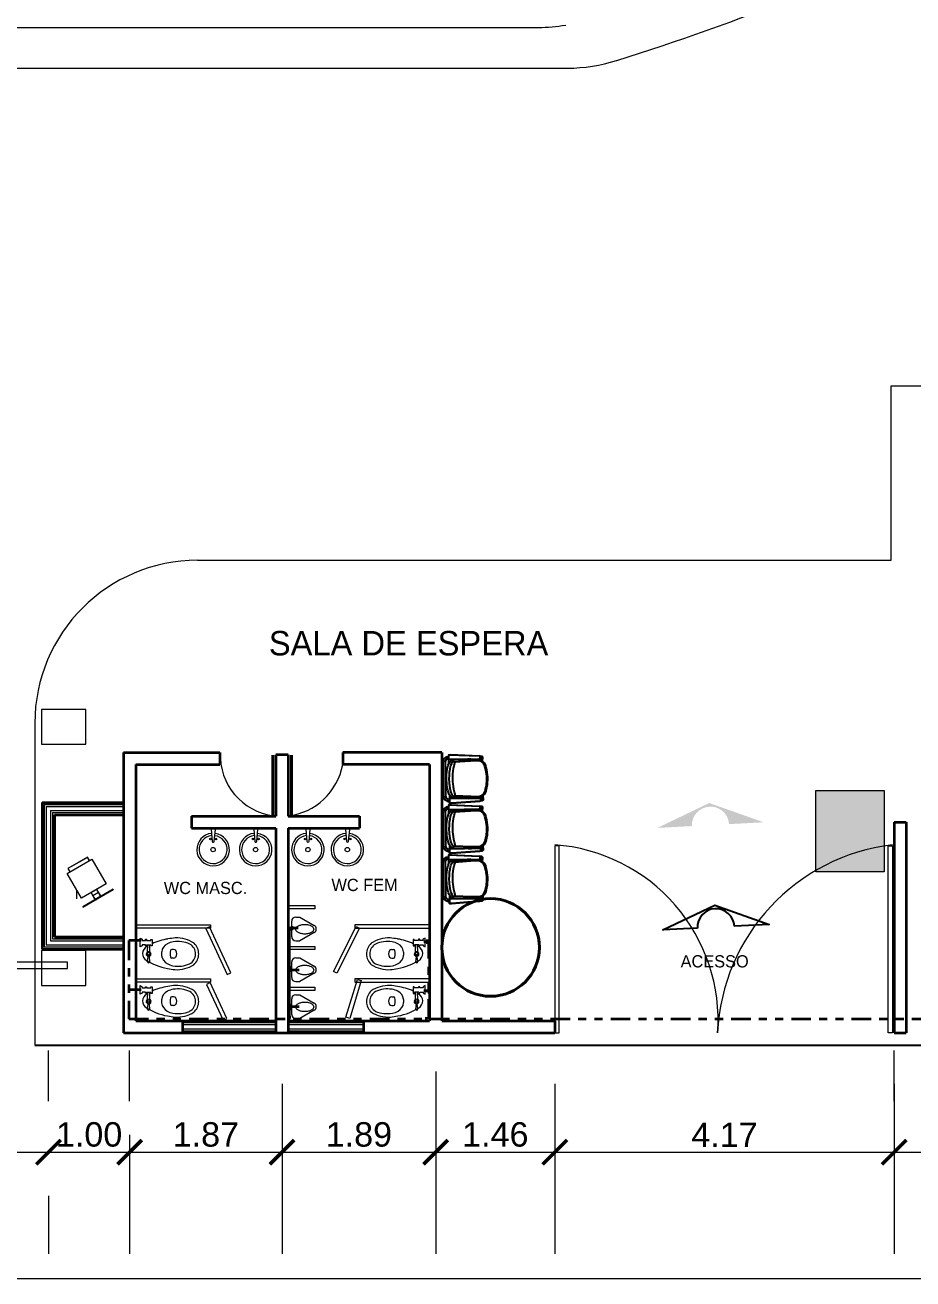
# Model space of a CAD drawing. Header units: inches. Extents: x 13 to 261, y -112 to -47.
# Drawn here: x 80.63 to 91.54, y -104.7 to -89.3 of the extents above; entities that cross this region are included whole.
import ezdxf

# ---------------------------------------------------------------- set-up
doc = ezdxf.new("R2010")
doc.units = ezdxf.units.IN
doc.header["$MEASUREMENT"] = 0
doc.linetypes.add('ACAD_ISO05W100', pattern=[33, 24, -3, 0, -3, 0, -3])
for name, color, linetype, lineweight in [('BANQUETA', 2, 'Continuous', 18), ('COLUMNAS', 20, 'Continuous', 40), ('COTAS', 192, 'Continuous', 13), ('ESCALERAS', 182, 'Continuous', 18), ('MOB-FIJO', 1, 'Continuous', 13), ('MUE', 41, 'Continuous', 13), ('MUEBLES', 44, 'Continuous', 20), ('MUROS', 5, 'Continuous', 35), ('puerta', 23, 'Continuous', 9), ('TERRENO', 8, 'Continuous', 25), ('TEXTOS', 124, 'Continuous', 30), ('TUBERIA', 174, 'ACAD_ISO05W100', 35), ('VENTANAS', 4, 'Continuous', 13)]:
    doc.layers.add(name, color=color, linetype=linetype, lineweight=lineweight)
doc.layers.add('CONTORNO', color=7, linetype='Continuous')
doc.styles.add('COTAS', font='ARIALUNI.TTF', dxfattribs={"height": 0.3})

# ---------------------------------------------------------------- blocks, each defined once
blk = doc.blocks.new('_ArchTick')
at = {"color": 0, "linetype": 'ByBlock', "const_width": 0.15}
blk.add_lwpolyline([(-0.5, -0.5), (0.5, 0.5)], dxfattribs=at)

msp = doc.modelspace()

# ---------------------------------------------------------------- hatches: boundary and pattern name
at = {"extrusion": (0.005775, -0.109209, 0.994002)}
h = msp.add_hatch(color=256, dxfattribs=at)
edge = h.paths.add_edge_path()
edge.add_line((83.467, -104.314), (83.041, -104.314))
edge.add_line((83.041, -104.314), (83.694, -104.041))
edge.add_line((83.694, -104.041), (84.348, -104.314))
edge.add_line((84.348, -104.314), (83.922, -104.314))
edge.add_arc((83.694, -104.314), 0.228, 0, 180)
at = {"layer": 'MUROS'}
h = msp.add_hatch(color=256, dxfattribs=at)
h.paths.add_polyline_path([(91.188, -99.381), (91.188, -98.698), (90.346, -98.698), (90.346, -99.681, -0.092711)])
h.paths.add_polyline_path([(91.188, -99.697), (91.188, -99.381, 0.092711), (90.346, -99.681), (90.346, -99.697)])

# ---------------------------------------------------------------- linework, layer by layer
for p, q in [((85.773, -98.767), (85.767, -98.348)), ((85.792, -98.347), (85.798, -98.767)), ((85.821, -98.42), (85.829, -98.39)), ((85.829, -98.286), (85.839, -98.285)), ((85.829, -98.311), (85.84, -98.31)), ((85.829, -98.39), (85.839, -98.366)), ((85.839, -98.26), (85.861, -98.259)), ((85.84, -98.316), (85.839, -98.26)), ((85.839, -98.366), (85.845, -98.355)), ((85.84, -98.316), (86.213, -98.31)), ((85.84, -98.362), (85.84, -98.316)), ((85.845, -98.355), (85.856, -98.342)), ((85.853, -98.436), (85.86, -98.404)), ((85.856, -98.342), (85.862, -98.336)), ((85.86, -98.404), (85.864, -98.39)), ((85.861, -98.259), (86.212, -98.275)), ((85.861, -98.315), (85.861, -98.336)), ((85.862, -98.336), (85.872, -98.33)), ((85.864, -98.39), (85.873, -98.366)), ((85.872, -98.33), (85.882, -98.328)), ((85.873, -98.366), (85.879, -98.355)), ((85.879, -98.355), (85.889, -98.344)), ((85.882, -98.328), (85.887, -98.328)), ((85.887, -98.328), (85.894, -98.33)), ((85.889, -98.344), (85.895, -98.34)), ((85.894, -98.33), (85.901, -98.335)), ((85.895, -98.34), (85.901, -98.339)), ((85.897, -98.427), (85.905, -98.393)), ((85.901, -98.335), (85.905, -98.339)), ((85.901, -98.339), (85.905, -98.339)), ((86.107, -98.328), (85.905, -98.342)), ((85.905, -98.34), (85.912, -98.367)), ((85.905, -98.393), (85.912, -98.366)), ((86.105, -98.337), (85.908, -98.351)), ((86.067, -98.312), (86.109, -98.312)), ((86.169, -98.333), (86.105, -98.337)), ((86.173, -98.324), (86.107, -98.328)), ((86.192, -98.333), (86.169, -98.333)), ((86.196, -98.323), (86.173, -98.324)), ((86.211, -98.334), (86.192, -98.333)), ((86.216, -98.325), (86.196, -98.323)), ((86.204, -98.324), (86.214, -98.31)), ((86.223, -98.337), (86.211, -98.334)), ((86.218, -98.279), (86.212, -98.275)), ((86.213, -98.31), (86.218, -98.307)), ((86.228, -98.328), (86.216, -98.325)), ((86.221, -98.287), (86.218, -98.279)), ((86.223, -98.28), (86.218, -98.28)), ((86.218, -98.307), (86.221, -98.298)), ((86.219, -98.305), (86.223, -98.305)), ((86.221, -98.298), (86.221, -98.287)), ((86.223, -98.28), (86.242, -98.28)), ((86.242, -98.28), (86.223, -98.28)), ((86.243, -98.305), (86.223, -98.305)), ((86.223, -98.305), (86.243, -98.305)), ((86.242, -98.347), (86.223, -98.337)), ((86.248, -98.338), (86.228, -98.328)), ((86.231, -98.305), (86.23, -98.305)), ((86.253, -98.286), (86.242, -98.28)), ((86.253, -98.286), (86.242, -98.28)), ((86.258, -98.36), (86.242, -98.347)), ((86.243, -98.305), (86.253, -98.298)), ((86.243, -98.305), (86.253, -98.298)), ((86.253, -98.298), (86.248, -98.338)), ((86.265, -98.352), (86.248, -98.338)), ((86.253, -98.298), (86.253, -98.286)), ((86.253, -98.298), (86.253, -98.286)), ((86.265, -98.368), (86.258, -98.36)), ((86.272, -98.36), (86.265, -98.352)), ((86.276, -98.388), (86.265, -98.368)), ((86.284, -98.381), (86.272, -98.36)), ((86.281, -98.403), (86.276, -98.388)), ((86.292, -98.447), (86.281, -98.403)), ((86.289, -98.397), (86.284, -98.381)), ((86.301, -98.442), (86.289, -98.397)), ((85.81, -98.557), (85.811, -98.494)), ((85.813, -98.62), (85.81, -98.557)), ((85.811, -98.494), (85.813, -98.474)), ((85.813, -98.474), (85.818, -98.437)), ((85.818, -98.437), (85.821, -98.42)), ((85.844, -98.557), (85.845, -98.514)), ((85.846, -98.599), (85.844, -98.557)), ((85.845, -98.514), (85.846, -98.494)), ((85.846, -98.494), (85.848, -98.474)), ((85.848, -98.474), (85.853, -98.436)), ((85.886, -98.524), (85.888, -98.493)), ((85.886, -98.551), (85.886, -98.524)), ((85.886, -98.561), (85.886, -98.551)), ((85.888, -98.493), (85.892, -98.461)), ((85.892, -98.461), (85.897, -98.427)), ((86.297, -98.472), (86.292, -98.447)), ((86.303, -98.525), (86.297, -98.472)), ((86.305, -98.469), (86.301, -98.442)), ((86.304, -98.551), (86.303, -98.525)), ((86.304, -98.577), (86.304, -98.551)), ((86.312, -98.523), (86.305, -98.469)), ((86.313, -98.551), (86.312, -98.523)), ((86.312, -98.578), (86.313, -98.551)), ((85.815, -98.64), (85.813, -98.62)), ((85.821, -98.677), (85.815, -98.64)), ((85.825, -98.694), (85.821, -98.677)), ((85.834, -98.723), (85.825, -98.694)), ((85.848, -98.619), (85.846, -98.599)), ((85.85, -98.639), (85.848, -98.619)), ((85.856, -98.676), (85.85, -98.639)), ((85.86, -98.693), (85.856, -98.676)), ((85.868, -98.723), (85.86, -98.693)), ((85.887, -98.582), (85.886, -98.561)), ((85.887, -98.587), (85.887, -98.582)), ((85.887, -98.593), (85.887, -98.587)), ((85.89, -98.619), (85.887, -98.593)), ((85.894, -98.651), (85.89, -98.619)), ((85.901, -98.685), (85.894, -98.651)), ((85.909, -98.718), (85.901, -98.685)), ((86.28, -98.714), (86.285, -98.699)), ((86.285, -98.699), (86.295, -98.655)), ((86.288, -98.721), (86.293, -98.705)), ((86.293, -98.705), (86.304, -98.66)), ((86.295, -98.655), (86.299, -98.63)), ((86.299, -98.63), (86.304, -98.577)), ((86.304, -98.66), (86.308, -98.633)), ((86.308, -98.633), (86.312, -98.578)), ((85.844, -98.747), (85.834, -98.723)), ((85.836, -98.804), (85.847, -98.804)), ((85.836, -98.829), (85.847, -98.829)), ((85.851, -98.758), (85.844, -98.747)), ((85.846, -98.753), (85.846, -98.799)), ((85.846, -98.799), (86.219, -98.794)), ((85.846, -98.799), (85.847, -98.855)), ((85.847, -98.855), (85.869, -98.854)), ((85.862, -98.771), (85.851, -98.758)), ((85.868, -98.776), (85.862, -98.771)), ((85.868, -98.799), (85.867, -98.778)), ((85.879, -98.747), (85.868, -98.723)), ((85.878, -98.782), (85.868, -98.776)), ((85.869, -98.854), (86.22, -98.829)), ((85.888, -98.784), (85.878, -98.782)), ((85.885, -98.757), (85.879, -98.747)), ((85.895, -98.768), (85.885, -98.757)), ((85.893, -98.784), (85.888, -98.784)), ((85.9, -98.782), (85.893, -98.784)), ((85.901, -98.771), (85.895, -98.768)), ((85.907, -98.776), (85.9, -98.782)), ((85.907, -98.773), (85.901, -98.771)), ((85.911, -98.772), (85.907, -98.773)), ((85.911, -98.772), (85.907, -98.776)), ((85.917, -98.745), (85.909, -98.718)), ((85.911, -98.772), (85.917, -98.745)), ((85.911, -98.771), (86.114, -98.779)), ((85.913, -98.761), (86.111, -98.77)), ((86.074, -98.796), (86.115, -98.795)), ((86.111, -98.77), (86.175, -98.772)), ((86.114, -98.779), (86.179, -98.781)), ((86.175, -98.772), (86.198, -98.772)), ((86.179, -98.781), (86.202, -98.781)), ((86.198, -98.772), (86.217, -98.77)), ((86.202, -98.781), (86.222, -98.779)), ((86.21, -98.781), (86.22, -98.794)), ((86.217, -98.77), (86.228, -98.766)), ((86.219, -98.794), (86.225, -98.797)), ((86.225, -98.825), (86.22, -98.829)), ((86.222, -98.779), (86.234, -98.776)), ((86.225, -98.797), (86.228, -98.806)), ((86.229, -98.816), (86.225, -98.825)), ((86.226, -98.799), (86.23, -98.799)), ((86.23, -98.824), (86.226, -98.824)), ((86.228, -98.766), (86.248, -98.756)), ((86.228, -98.806), (86.229, -98.816)), ((86.249, -98.798), (86.23, -98.799)), ((86.23, -98.799), (86.249, -98.798)), ((86.23, -98.824), (86.25, -98.823)), ((86.25, -98.823), (86.23, -98.824)), ((86.234, -98.776), (86.254, -98.765)), ((86.238, -98.799), (86.236, -98.799)), ((86.248, -98.756), (86.263, -98.743)), ((86.249, -98.798), (86.26, -98.805)), ((86.249, -98.798), (86.26, -98.805)), ((86.261, -98.817), (86.25, -98.823)), ((86.261, -98.817), (86.25, -98.823)), ((86.254, -98.765), (86.27, -98.751)), ((86.26, -98.804), (86.254, -98.765)), ((86.26, -98.804), (86.261, -98.817)), ((86.26, -98.805), (86.261, -98.817)), ((86.263, -98.743), (86.27, -98.735)), ((86.27, -98.735), (86.28, -98.714)), ((86.27, -98.751), (86.277, -98.743)), ((86.277, -98.743), (86.288, -98.721)), ((85.773, -99.383), (85.767, -98.963)), ((85.792, -98.963), (85.798, -99.383)), ((85.821, -99.035), (85.829, -99.005)), ((85.829, -98.901), (85.839, -98.901)), ((85.829, -98.926), (85.84, -98.926)), ((85.829, -99.005), (85.839, -98.981)), ((85.839, -98.875), (85.861, -98.875)), ((85.84, -98.931), (85.839, -98.875)), ((85.839, -98.981), (85.845, -98.97)), ((85.84, -98.931), (86.213, -98.926)), ((85.84, -98.977), (85.84, -98.931)), ((85.845, -98.97), (85.856, -98.957)), ((85.853, -99.052), (85.86, -99.019)), ((85.856, -98.957), (85.862, -98.952)), ((85.86, -99.019), (85.864, -99.005)), ((85.861, -98.875), (86.212, -98.891)), ((85.861, -98.931), (85.861, -98.952)), ((85.862, -98.952), (85.872, -98.945)), ((85.864, -99.005), (85.873, -98.981)), ((85.872, -98.945), (85.882, -98.943)), ((85.873, -98.981), (85.879, -98.971)), ((85.879, -98.971), (85.889, -98.96)), ((85.882, -98.943), (85.887, -98.943)), ((85.887, -98.943), (85.894, -98.945)), ((85.889, -98.96), (85.895, -98.956)), ((85.894, -98.945), (85.901, -98.951)), ((85.895, -98.956), (85.901, -98.954)), ((85.897, -99.042), (85.905, -99.008)), ((85.901, -98.951), (85.905, -98.955)), ((85.901, -98.954), (85.905, -98.955)), ((86.107, -98.943), (85.905, -98.957)), ((85.905, -98.956), (85.912, -98.983)), ((85.905, -99.008), (85.912, -98.981)), ((86.105, -98.952), (85.908, -98.966)), ((86.067, -98.928), (86.109, -98.927)), ((86.169, -98.949), (86.105, -98.952)), ((86.173, -98.939), (86.107, -98.943)), ((86.192, -98.948), (86.169, -98.949)), ((86.196, -98.939), (86.173, -98.939)), ((86.211, -98.95), (86.192, -98.948)), ((86.216, -98.94), (86.196, -98.939)), ((86.204, -98.939), (86.214, -98.925)), ((86.223, -98.953), (86.211, -98.95)), ((86.218, -98.894), (86.212, -98.891)), ((86.213, -98.926), (86.218, -98.922)), ((86.228, -98.944), (86.216, -98.94)), ((86.221, -98.903), (86.218, -98.894)), ((86.223, -98.896), (86.218, -98.896)), ((86.218, -98.922), (86.221, -98.913)), ((86.219, -98.921), (86.223, -98.921)), ((86.221, -98.913), (86.221, -98.903)), ((86.223, -98.896), (86.242, -98.895)), ((86.242, -98.895), (86.223, -98.896)), ((86.243, -98.92), (86.223, -98.921)), ((86.223, -98.921), (86.243, -98.92)), ((86.242, -98.962), (86.223, -98.953)), ((86.248, -98.953), (86.228, -98.944)), ((86.231, -98.92), (86.23, -98.92)), ((86.253, -98.901), (86.242, -98.895)), ((86.253, -98.901), (86.242, -98.895)), ((86.258, -98.975), (86.242, -98.962)), ((86.243, -98.92), (86.253, -98.914)), ((86.243, -98.92), (86.253, -98.914)), ((86.253, -98.914), (86.248, -98.953)), ((86.265, -98.967), (86.248, -98.953)), ((86.253, -98.914), (86.253, -98.901)), ((86.253, -98.914), (86.253, -98.901)), ((86.265, -98.983), (86.258, -98.975)), ((86.272, -98.975), (86.265, -98.967)), ((86.276, -99.003), (86.265, -98.983)), ((86.284, -98.996), (86.272, -98.975)), ((86.281, -99.019), (86.276, -99.003)), ((86.292, -99.062), (86.281, -99.019)), ((86.289, -99.012), (86.284, -98.996)), ((86.301, -99.058), (86.289, -99.012)), ((85.81, -99.172), (85.811, -99.109)), ((85.813, -99.235), (85.81, -99.172)), ((85.811, -99.109), (85.813, -99.09)), ((85.813, -99.09), (85.818, -99.052)), ((85.818, -99.052), (85.821, -99.035)), ((85.844, -99.172), (85.845, -99.13)), ((85.846, -99.214), (85.844, -99.172)), ((85.845, -99.13), (85.846, -99.109)), ((85.846, -99.109), (85.848, -99.089)), ((85.848, -99.089), (85.853, -99.052)), ((85.886, -99.14), (85.888, -99.108)), ((85.886, -99.166), (85.886, -99.14)), ((85.886, -99.177), (85.886, -99.166)), ((85.888, -99.108), (85.892, -99.077)), ((85.892, -99.077), (85.897, -99.042)), ((86.297, -99.088), (86.292, -99.062)), ((86.303, -99.14), (86.297, -99.088)), ((86.305, -99.084), (86.301, -99.058)), ((86.304, -99.166), (86.303, -99.14)), ((86.304, -99.193), (86.304, -99.166)), ((86.312, -99.139), (86.305, -99.084)), ((86.313, -99.166), (86.312, -99.139)), ((86.312, -99.194), (86.313, -99.166)), ((85.815, -99.255), (85.813, -99.235)), ((85.821, -99.292), (85.815, -99.255)), ((85.825, -99.309), (85.821, -99.292)), ((85.834, -99.339), (85.825, -99.309)), ((85.848, -99.235), (85.846, -99.214)), ((85.85, -99.255), (85.848, -99.235)), ((85.856, -99.292), (85.85, -99.255)), ((85.86, -99.309), (85.856, -99.292)), ((85.868, -99.338), (85.86, -99.309)), ((85.887, -99.198), (85.886, -99.177)), ((85.887, -99.203), (85.887, -99.198)), ((85.887, -99.208), (85.887, -99.203)), ((85.89, -99.234), (85.887, -99.208)), ((85.894, -99.266), (85.89, -99.234)), ((85.901, -99.3), (85.894, -99.266)), ((85.909, -99.334), (85.901, -99.3)), ((86.28, -99.33), (86.285, -99.315)), ((86.285, -99.315), (86.295, -99.271)), ((86.288, -99.337), (86.293, -99.321)), ((86.293, -99.321), (86.304, -99.275)), ((86.295, -99.271), (86.299, -99.245)), ((86.299, -99.245), (86.304, -99.193)), ((86.304, -99.275), (86.308, -99.248)), ((86.308, -99.248), (86.312, -99.194)), ((85.844, -99.363), (85.834, -99.339)), ((85.836, -99.42), (85.847, -99.419)), ((85.836, -99.445), (85.847, -99.444)), ((85.851, -99.373), (85.844, -99.363)), ((85.846, -99.368), (85.846, -99.414)), ((85.846, -99.414), (86.219, -99.409)), ((85.846, -99.414), (85.847, -99.47)), ((85.847, -99.47), (85.869, -99.47)), ((85.862, -99.386), (85.851, -99.373)), ((85.868, -99.392), (85.862, -99.386)), ((85.868, -99.414), (85.867, -99.393)), ((85.879, -99.362), (85.868, -99.338)), ((85.878, -99.398), (85.868, -99.392)), ((85.869, -99.47), (86.22, -99.444)), ((85.888, -99.4), (85.878, -99.398)), ((85.885, -99.372), (85.879, -99.362)), ((85.895, -99.383), (85.885, -99.372)), ((85.893, -99.4), (85.888, -99.4)), ((85.9, -99.397), (85.893, -99.4)), ((85.901, -99.387), (85.895, -99.383)), ((85.907, -99.392), (85.9, -99.397)), ((85.907, -99.388), (85.901, -99.387)), ((85.911, -99.388), (85.907, -99.388)), ((85.911, -99.388), (85.907, -99.392)), ((85.917, -99.361), (85.909, -99.334)), ((85.911, -99.388), (85.917, -99.361)), ((85.911, -99.386), (86.114, -99.395)), ((85.913, -99.377), (86.111, -99.385)), ((86.074, -99.411), (86.115, -99.411)), ((86.111, -99.385), (86.175, -99.387)), ((86.114, -99.395), (86.179, -99.397)), ((86.175, -99.387), (86.198, -99.387)), ((86.179, -99.397), (86.202, -99.397)), ((86.198, -99.387), (86.217, -99.385)), ((86.202, -99.397), (86.222, -99.395)), ((86.21, -99.396), (86.22, -99.41)), ((86.217, -99.385), (86.228, -99.382)), ((86.219, -99.409), (86.225, -99.413)), ((86.225, -99.441), (86.22, -99.444)), ((86.222, -99.395), (86.234, -99.391)), ((86.225, -99.413), (86.228, -99.421)), ((86.229, -99.432), (86.225, -99.441)), ((86.226, -99.414), (86.23, -99.414)), ((86.23, -99.439), (86.226, -99.439)), ((86.228, -99.382), (86.248, -99.372)), ((86.228, -99.421), (86.229, -99.432)), ((86.249, -99.414), (86.23, -99.414)), ((86.23, -99.414), (86.249, -99.414)), ((86.23, -99.439), (86.25, -99.439)), ((86.25, -99.439), (86.23, -99.439)), ((86.234, -99.391), (86.254, -99.381)), ((86.238, -99.414), (86.236, -99.414)), ((86.248, -99.372), (86.263, -99.358)), ((86.249, -99.414), (86.26, -99.42)), ((86.249, -99.414), (86.26, -99.42)), ((86.261, -99.433), (86.25, -99.439)), ((86.261, -99.433), (86.25, -99.439)), ((86.254, -99.381), (86.27, -99.366)), ((86.26, -99.42), (86.254, -99.381)), ((86.26, -99.42), (86.261, -99.433)), ((86.26, -99.42), (86.261, -99.433)), ((86.263, -99.358), (86.27, -99.35)), ((86.27, -99.35), (86.28, -99.33)), ((86.27, -99.366), (86.277, -99.358)), ((86.277, -99.358), (86.288, -99.337)), ((85.773, -99.998), (85.767, -99.578)), ((85.792, -99.578), (85.798, -99.998)), ((85.821, -99.651), (85.829, -99.621)), ((85.829, -99.516), (85.839, -99.516)), ((85.829, -99.541), (85.84, -99.541)), ((85.829, -99.621), (85.839, -99.597)), ((85.839, -99.491), (85.861, -99.49)), ((85.84, -99.546), (85.839, -99.491)), ((85.839, -99.597), (85.845, -99.586)), ((85.84, -99.546), (86.213, -99.541)), ((85.84, -99.592), (85.84, -99.546)), ((85.845, -99.586), (85.856, -99.573)), ((85.853, -99.667), (85.86, -99.635)), ((85.856, -99.573), (85.862, -99.567)), ((85.86, -99.635), (85.864, -99.62)), ((85.861, -99.49), (86.212, -99.506)), ((85.861, -99.546), (85.861, -99.567)), ((85.862, -99.567), (85.872, -99.561)), ((85.864, -99.62), (85.873, -99.596)), ((85.872, -99.561), (85.882, -99.558)), ((85.873, -99.596), (85.879, -99.586)), ((85.879, -99.586), (85.889, -99.575)), ((85.882, -99.558), (85.887, -99.559)), ((85.887, -99.559), (85.894, -99.561)), ((85.889, -99.575), (85.895, -99.571)), ((85.894, -99.561), (85.901, -99.566)), ((85.895, -99.571), (85.901, -99.57)), ((85.897, -99.658), (85.905, -99.624)), ((85.901, -99.566), (85.905, -99.57)), ((85.901, -99.57), (85.905, -99.57)), ((86.107, -99.559), (85.905, -99.573)), ((85.905, -99.571), (85.912, -99.598)), ((85.905, -99.624), (85.912, -99.597)), ((86.105, -99.568), (85.908, -99.582)), ((86.067, -99.543), (86.109, -99.543)), ((86.169, -99.564), (86.105, -99.568)), ((86.173, -99.555), (86.107, -99.559)), ((86.192, -99.564), (86.169, -99.564)), ((86.196, -99.554), (86.173, -99.555)), ((86.211, -99.565), (86.192, -99.564)), ((86.216, -99.556), (86.196, -99.554)), ((86.204, -99.554), (86.214, -99.541)), ((86.223, -99.568), (86.211, -99.565)), ((86.218, -99.51), (86.212, -99.506)), ((86.213, -99.541), (86.218, -99.538)), ((86.228, -99.559), (86.216, -99.556)), ((86.221, -99.518), (86.218, -99.51)), ((86.223, -99.511), (86.218, -99.511)), ((86.218, -99.538), (86.221, -99.529)), ((86.219, -99.536), (86.223, -99.536)), ((86.221, -99.529), (86.221, -99.518)), ((86.223, -99.511), (86.242, -99.511)), ((86.242, -99.511), (86.223, -99.511)), ((86.243, -99.536), (86.223, -99.536)), ((86.223, -99.536), (86.243, -99.536)), ((86.242, -99.578), (86.223, -99.568)), ((86.248, -99.569), (86.228, -99.559)), ((86.231, -99.536), (86.23, -99.536)), ((86.253, -99.517), (86.242, -99.511)), ((86.253, -99.517), (86.242, -99.511)), ((86.258, -99.591), (86.242, -99.578)), ((86.243, -99.536), (86.253, -99.529)), ((86.243, -99.536), (86.253, -99.529)), ((86.253, -99.529), (86.248, -99.569)), ((86.265, -99.583), (86.248, -99.569)), ((86.253, -99.529), (86.253, -99.517)), ((86.253, -99.529), (86.253, -99.517)), ((86.265, -99.599), (86.258, -99.591)), ((86.272, -99.591), (86.265, -99.583)), ((86.276, -99.619), (86.265, -99.599)), ((86.284, -99.612), (86.272, -99.591)), ((86.281, -99.634), (86.276, -99.619)), ((86.292, -99.678), (86.281, -99.634)), ((86.289, -99.628), (86.284, -99.612)), ((86.301, -99.673), (86.289, -99.628)), ((85.81, -99.788), (85.811, -99.725)), ((85.813, -99.851), (85.81, -99.788)), ((85.811, -99.725), (85.813, -99.705)), ((85.813, -99.705), (85.818, -99.668)), ((85.818, -99.668), (85.821, -99.651)), ((85.844, -99.787), (85.845, -99.745)), ((85.846, -99.83), (85.844, -99.787)), ((85.845, -99.745), (85.846, -99.724)), ((85.846, -99.724), (85.848, -99.704)), ((85.848, -99.704), (85.853, -99.667)), ((85.886, -99.755), (85.888, -99.724)), ((85.886, -99.781), (85.886, -99.755)), ((85.886, -99.792), (85.886, -99.781)), ((85.888, -99.724), (85.892, -99.692)), ((85.892, -99.692), (85.897, -99.658)), ((86.297, -99.703), (86.292, -99.678)), ((86.303, -99.755), (86.297, -99.703)), ((86.305, -99.7), (86.301, -99.673)), ((86.304, -99.782), (86.303, -99.755)), ((86.304, -99.808), (86.304, -99.782)), ((86.312, -99.754), (86.305, -99.7)), ((86.313, -99.782), (86.312, -99.754)), ((86.312, -99.809), (86.313, -99.782)), ((81.714, -99.915), (81.712, -99.912)), ((85.815, -99.871), (85.813, -99.851)), ((85.821, -99.908), (85.815, -99.871)), ((85.825, -99.925), (85.821, -99.908)), ((85.834, -99.954), (85.825, -99.925)), ((85.848, -99.85), (85.846, -99.83)), ((85.85, -99.87), (85.848, -99.85)), ((85.856, -99.907), (85.85, -99.87)), ((85.86, -99.924), (85.856, -99.907)), ((85.868, -99.954), (85.86, -99.924)), ((85.887, -99.813), (85.886, -99.792)), ((85.887, -99.818), (85.887, -99.813)), ((85.887, -99.824), (85.887, -99.818)), ((85.89, -99.85), (85.887, -99.824)), ((85.894, -99.881), (85.89, -99.85)), ((85.901, -99.916), (85.894, -99.881)), ((85.909, -99.949), (85.901, -99.916)), ((86.28, -99.945), (86.285, -99.93)), ((86.285, -99.93), (86.295, -99.886)), ((86.288, -99.952), (86.293, -99.936)), ((86.293, -99.936), (86.304, -99.891)), ((86.295, -99.886), (86.299, -99.86)), ((86.299, -99.86), (86.304, -99.808)), ((86.304, -99.891), (86.308, -99.864)), ((86.308, -99.864), (86.312, -99.809)), ((85.844, -99.978), (85.834, -99.954)), ((85.836, -100.035), (85.847, -100.035)), ((85.836, -100.06), (85.847, -100.06)), ((85.851, -99.989), (85.844, -99.978)), ((85.846, -99.984), (85.846, -100.03)), ((85.846, -100.03), (86.219, -100.025)), ((85.846, -100.03), (85.847, -100.086)), ((85.847, -100.086), (85.869, -100.085)), ((85.862, -100.002), (85.851, -99.989)), ((85.868, -100.007), (85.862, -100.002)), ((85.868, -100.029), (85.867, -100.008)), ((85.879, -99.978), (85.868, -99.954)), ((85.878, -100.013), (85.868, -100.007)), ((85.869, -100.085), (86.22, -100.06)), ((85.888, -100.015), (85.878, -100.013)), ((85.885, -99.988), (85.879, -99.978)), ((85.895, -99.999), (85.885, -99.988)), ((85.893, -100.015), (85.888, -100.015)), ((85.9, -100.013), (85.893, -100.015)), ((85.901, -100.002), (85.895, -99.999)), ((85.907, -100.007), (85.9, -100.013)), ((85.907, -100.003), (85.901, -100.002)), ((85.911, -100.003), (85.907, -100.003)), ((85.911, -100.003), (85.907, -100.007)), ((85.917, -99.976), (85.909, -99.949)), ((85.911, -100.003), (85.917, -99.976)), ((85.911, -100.002), (86.114, -100.01)), ((85.913, -99.992), (86.111, -100.001)), ((86.074, -100.027), (86.115, -100.026)), ((86.111, -100.001), (86.175, -100.003)), ((86.114, -100.01), (86.179, -100.012)), ((86.175, -100.003), (86.198, -100.003)), ((86.179, -100.012), (86.202, -100.012)), ((86.198, -100.003), (86.217, -100.001)), ((86.202, -100.012), (86.222, -100.01)), ((86.21, -100.012), (86.22, -100.025)), ((86.217, -100.001), (86.228, -99.997)), ((86.219, -100.025), (86.225, -100.028)), ((86.225, -100.056), (86.22, -100.06)), ((86.222, -100.01), (86.234, -100.006)), ((86.225, -100.028), (86.228, -100.037)), ((86.229, -100.047), (86.225, -100.056)), ((86.226, -100.03), (86.23, -100.03)), ((86.23, -100.055), (86.226, -100.055)), ((86.228, -99.997), (86.248, -99.987)), ((86.228, -100.037), (86.229, -100.047)), ((86.249, -100.029), (86.23, -100.03)), ((86.23, -100.03), (86.249, -100.029)), ((86.23, -100.055), (86.25, -100.054)), ((86.25, -100.054), (86.23, -100.055)), ((86.234, -100.006), (86.254, -99.996)), ((86.238, -100.029), (86.236, -100.029)), ((86.248, -99.987), (86.263, -99.974)), ((86.249, -100.029), (86.26, -100.035)), ((86.249, -100.029), (86.26, -100.035)), ((86.261, -100.048), (86.25, -100.054)), ((86.261, -100.048), (86.25, -100.054)), ((86.254, -99.996), (86.27, -99.982)), ((86.26, -100.035), (86.254, -99.996)), ((86.26, -100.035), (86.261, -100.048)), ((86.26, -100.035), (86.261, -100.048)), ((86.263, -99.974), (86.27, -99.966)), ((86.27, -99.966), (86.28, -99.945)), ((86.27, -99.982), (86.277, -99.973)), ((86.277, -99.973), (86.288, -99.952))]:
    msp.add_line(p, q)
at = {"extrusion": (0.005775, -0.109209, 0.994002), "elevation": 11.477}
msp.add_lwpolyline([(83.467, -104.314), (83.041, -104.314), (83.694, -104.041), (84.348, -104.314), (83.922, -104.314, 1), (83.467, -104.314, 1)], format="xyb", dxfattribs=at)
for centre, radius, start, end in [((85.83, -98.348), 0.0625, 90.7908, 180.7908), ((85.83, -98.348), 0.0375, 90.7908, 180.7908), ((85.835, -98.767), 0.0625, 180.7908, 270.7908), ((85.835, -98.767), 0.0375, 180.7908, 270.7908), ((85.83, -98.963), 0.0625, 90.7908, 180.7908), ((85.83, -98.963), 0.0375, 90.7908, 180.7908), ((85.835, -99.382), 0.0625, 180.7908, 270.7908), ((85.835, -99.382), 0.0375, 180.7908, 270.7908), ((85.83, -99.579), 0.0625, 90.7908, 180.7908), ((85.83, -99.579), 0.0375, 90.7908, 180.7908), ((85.835, -99.998), 0.0625, 180.7908, 270.7908), ((85.835, -99.998), 0.0375, 180.7908, 270.7908)]:
    msp.add_arc(centre, radius, start, end)
at = {"layer": 'BANQUETA'}
for p, q in [((76.601, -89.327), (86.937, -89.327)), ((77.101, -89.827), (87.296, -89.827)), ((91.271, -93.727), (97.043, -93.727)), ((91.271, -95.872), (91.271, -93.727)), ((82.751, -95.872), (91.271, -95.872)), ((80.751, -97.872), (80.751, -101.827))]:
    msp.add_line(p, q, dxfattribs=at)
for centre, radius, start, end in [((77.494, -56.871), 34.471, 287.5706, 303.1635), ((86.937, -87.327), 2, 270, 279.6953), ((87.296, -87.827), 2, 270, 287.5706), ((82.751, -97.872), 2, 90, 180)]:
    msp.add_arc(centre, radius, start, end, dxfattribs=at)
at = {"layer": 'COLUMNAS'}
msp.add_circle((86.351, -100.627), 0.6, dxfattribs=at)
at = {"layer": 'CONTORNO'}
for points in [[(85.847, -98.855), (85.847, -98.829, -0.453353), (85.773, -98.767), (85.768, -98.34, -0.409742), (85.839, -98.285), (85.839, -98.26), (86.212, -98.275, -0.320299), (86.218, -98.28), (86.242, -98.28), (86.253, -98.286), (86.253, -98.298), (86.248, -98.338, -0.196868), (86.294, -98.415, -0.054812), (86.312, -98.537, -0.051305), (86.302, -98.668, -0.114593), (86.274, -98.747, -0.033493), (86.254, -98.765), (86.26, -98.804), (86.261, -98.817), (86.25, -98.823), (86.226, -98.824, -0.143871), (86.219, -98.829), (85.876, -98.854), (85.847, -98.855), (85.847, -98.829)], [(85.847, -99.47), (85.847, -99.444, -0.453353), (85.773, -99.383), (85.768, -98.955, -0.409742), (85.839, -98.901), (85.839, -98.875), (86.212, -98.891, -0.320299), (86.218, -98.896), (86.242, -98.895), (86.253, -98.901), (86.253, -98.914), (86.248, -98.953, -0.196868), (86.294, -99.03, -0.054812), (86.312, -99.152, -0.051305), (86.302, -99.283, -0.114593), (86.274, -99.362, -0.033493), (86.254, -99.381), (86.26, -99.42), (86.261, -99.433), (86.25, -99.439), (86.226, -99.439, -0.143871), (86.219, -99.444), (85.876, -99.469), (85.847, -99.47), (85.847, -99.444)], [(85.847, -100.086), (85.847, -100.06, -0.453353), (85.773, -99.998), (85.768, -99.57, -0.409742), (85.839, -99.516), (85.839, -99.491), (86.212, -99.506, -0.320299), (86.218, -99.511), (86.242, -99.511), (86.253, -99.517), (86.253, -99.529), (86.248, -99.569, -0.196868), (86.294, -99.646, -0.054812), (86.312, -99.768, -0.051305), (86.302, -99.898, -0.114593), (86.274, -99.978, -0.033493), (86.254, -99.996), (86.26, -100.035), (86.261, -100.048), (86.25, -100.054), (86.226, -100.055, -0.143871), (86.219, -100.06), (85.876, -100.085), (85.847, -100.086), (85.847, -100.06)]]:
    msp.add_lwpolyline(points, format="xyb", dxfattribs=at)
at = {"layer": 'COTAS', "color": 3}
for p, q in [((80.92, -102.516), (80.92, -101.891)), ((81.916, -102.516), (81.916, -101.891)), ((91.309, -102.516), (91.309, -101.891))]:
    msp.add_line(p, q, dxfattribs=at)
at = {"layer": 'COTAS', "color": 1}
for p, q in [((85.677, -102.152), (85.677, -104.391)), ((85.677, -102.152), (85.677, -104.391)), ((83.789, -102.302), (83.789, -104.391)), ((83.789, -102.302), (83.789, -104.391)), ((87.14, -102.302), (87.14, -104.391)), ((87.14, -102.302), (87.14, -104.391)), ((91.309, -102.302), (91.309, -104.391)), ((81.916, -102.927), (81.916, -104.391)), ((77.251, -103.141), (80.92, -103.141)), ((80.92, -103.141), (81.916, -103.141)), ((81.916, -103.141), (83.789, -103.141)), ((83.789, -103.141), (85.677, -103.141)), ((85.677, -103.141), (87.14, -103.141)), ((87.14, -103.141), (91.309, -103.141)), ((91.309, -103.141), (95.781, -103.141)), ((80.92, -103.676), (80.92, -104.391)), ((115.803, -104.698), (16.851, -104.698))]:
    msp.add_line(p, q, dxfattribs=at)
at = {"layer": 'ESCALERAS'}
for p, q in [((90.346, -98.698), (91.188, -98.698)), ((90.346, -99.697), (90.346, -98.698)), ((91.188, -98.698), (91.188, -99.697)), ((91.188, -99.697), (90.346, -99.697))]:
    msp.add_line(p, q, dxfattribs=at)
at = {"layer": 'MOB-FIJO'}
for p, q in [((83.907, -100.495), (83.907, -100.304)), ((83.957, -100.254), (84.007, -100.254)), ((84.007, -100.254), (84.185, -100.356)), ((83.957, -100.545), (84.007, -100.545)), ((84.185, -100.443), (84.007, -100.545)), ((83.907, -100.996), (83.907, -100.805)), ((83.957, -100.755), (84.007, -100.755)), ((84.007, -100.755), (84.185, -100.857)), ((84.185, -100.944), (84.007, -101.046)), ((83.957, -101.046), (84.007, -101.046)), ((83.907, -101.449), (83.907, -101.258)), ((83.957, -101.208), (84.007, -101.208)), ((84.007, -101.208), (84.185, -101.31)), ((84.185, -101.397), (84.007, -101.499)), ((83.957, -101.499), (84.007, -101.499))]:
    msp.add_line(p, q, dxfattribs=at)
for points in [[(84.179, -100.403, -0.167907), (84.172, -100.423, -0.105326), (84.146, -100.444, -0.067702), (84.113, -100.457, -0.053859), (84.068, -100.462, -0.053859), (84.023, -100.457, -0.067702), (83.989, -100.444, -0.105326), (83.963, -100.423, -0.167907), (83.956, -100.403, -0.167907), (83.963, -100.383, -0.105326), (83.989, -100.361, -0.067702), (84.023, -100.349, -0.053859), (84.068, -100.344, -0.053859), (84.113, -100.349, -0.067702), (84.146, -100.361, -0.105326), (84.172, -100.383, -0.167907)], [(84.179, -100.904, -0.167907), (84.172, -100.924, -0.105326), (84.146, -100.945, -0.067702), (84.113, -100.958, -0.053859), (84.068, -100.963, -0.053859), (84.023, -100.958, -0.067702), (83.989, -100.945, -0.105326), (83.963, -100.924, -0.167907), (83.956, -100.904, -0.167907), (83.963, -100.884, -0.105326), (83.989, -100.862, -0.067702), (84.023, -100.85, -0.053859), (84.068, -100.845, -0.053859), (84.113, -100.85, -0.067702), (84.146, -100.862, -0.105326), (84.172, -100.884, -0.167907)], [(84.179, -101.357, -0.167907), (84.172, -101.377, -0.105326), (84.146, -101.398, -0.067702), (84.113, -101.411, -0.053859), (84.068, -101.415, -0.053859), (84.023, -101.411, -0.067702), (83.989, -101.398, -0.105326), (83.963, -101.377, -0.167907), (83.956, -101.357, -0.167907), (83.963, -101.337, -0.105326), (83.989, -101.315, -0.067702), (84.023, -101.303, -0.053859), (84.068, -101.298, -0.053859), (84.113, -101.303, -0.067702), (84.146, -101.315, -0.105326), (84.172, -101.337, -0.167907)]]:
    msp.add_lwpolyline(points, format="xyb", close=True, dxfattribs=at)
for centre, start, end in [((83.957, -100.304), 90, 180), ((84.16, -100.4), 300, 60), ((83.957, -100.495), 180, 270), ((83.957, -100.805), 90, 180), ((84.16, -100.901), 300, 60), ((83.957, -100.996), 180, 270), ((83.957, -101.258), 90, 180), ((84.16, -101.354), 300, 60), ((83.957, -101.449), 180, 270)]:
    msp.add_arc(centre, 0.05, start, end, dxfattribs=at)
at = {"layer": 'MUE'}
for p, q in [((82.044, -100.619), (82.045, -100.513)), ((82.045, -100.513), (82.072, -100.526)), ((82.072, -100.526), (82.072, -100.54)), ((82.072, -100.54), (82.112, -100.54)), ((82.112, -100.54), (82.112, -100.527)), ((82.112, -100.527), (82.125, -100.527)), ((82.125, -100.527), (82.125, -100.54)), ((82.125, -100.54), (82.178, -100.541)), ((82.178, -100.541), (82.178, -100.528)), ((82.178, -100.528), (82.192, -100.528)), ((82.192, -100.528), (82.191, -100.608)), ((85.414, -100.528), (85.4, -100.528)), ((85.4, -100.528), (85.401, -100.608)), ((85.414, -100.541), (85.414, -100.528)), ((85.467, -100.54), (85.414, -100.541)), ((85.467, -100.527), (85.467, -100.54)), ((85.48, -100.527), (85.467, -100.527)), ((85.481, -100.54), (85.48, -100.527)), ((85.521, -100.54), (85.481, -100.54)), ((85.547, -100.513), (85.52, -100.526)), ((85.52, -100.526), (85.521, -100.54)), ((85.548, -100.619), (85.547, -100.513)), ((82.071, -100.606), (82.044, -100.619)), ((82.071, -100.593), (82.071, -100.606)), ((82.111, -100.594), (82.071, -100.593)), ((82.111, -100.607), (82.111, -100.594)), ((82.124, -100.607), (82.111, -100.607)), ((82.123, -100.722), (82.123, -100.712)), ((82.124, -100.594), (82.124, -100.607)), ((82.124, -100.594), (82.178, -100.594)), ((82.137, -100.679), (82.138, -100.594)), ((82.163, -100.679), (82.164, -100.594)), ((82.176, -100.723), (82.176, -100.713)), ((82.177, -100.608), (82.178, -100.594)), ((82.191, -100.608), (82.177, -100.608)), ((85.401, -100.608), (85.415, -100.608)), ((85.468, -100.594), (85.415, -100.594)), ((85.415, -100.608), (85.415, -100.594)), ((85.416, -100.723), (85.416, -100.713)), ((85.429, -100.679), (85.428, -100.594)), ((85.456, -100.679), (85.455, -100.594)), ((85.468, -100.594), (85.468, -100.607)), ((85.468, -100.607), (85.481, -100.607)), ((85.469, -100.722), (85.469, -100.712)), ((85.481, -100.594), (85.521, -100.593)), ((85.481, -100.607), (85.481, -100.594)), ((85.521, -100.593), (85.521, -100.606)), ((85.521, -100.606), (85.548, -100.619)), ((82.135, -100.802), (82.143, -100.736)), ((82.156, -100.736), (82.162, -100.803)), ((85.436, -100.736), (85.43, -100.803)), ((85.457, -100.802), (85.45, -100.736)), ((82.044, -101.202), (82.045, -101.096)), ((82.045, -101.096), (82.072, -101.109)), ((82.072, -101.109), (82.072, -101.123)), ((82.072, -101.123), (82.112, -101.123)), ((82.112, -101.123), (82.112, -101.11)), ((82.112, -101.11), (82.125, -101.11)), ((82.125, -101.11), (82.125, -101.123)), ((82.125, -101.123), (82.178, -101.124)), ((82.178, -101.124), (82.178, -101.111)), ((82.178, -101.111), (82.192, -101.111)), ((82.192, -101.111), (82.191, -101.191)), ((85.414, -101.111), (85.4, -101.111)), ((85.4, -101.111), (85.401, -101.191)), ((85.414, -101.124), (85.414, -101.111)), ((85.467, -101.123), (85.414, -101.124)), ((85.467, -101.11), (85.467, -101.123)), ((85.48, -101.11), (85.467, -101.11)), ((85.481, -101.123), (85.48, -101.11)), ((85.521, -101.123), (85.481, -101.123)), ((85.547, -101.096), (85.52, -101.109)), ((85.52, -101.109), (85.521, -101.123)), ((85.548, -101.202), (85.547, -101.096)), ((82.071, -101.189), (82.044, -101.202)), ((82.071, -101.176), (82.071, -101.189)), ((82.111, -101.176), (82.071, -101.176)), ((82.111, -101.19), (82.111, -101.176)), ((82.124, -101.19), (82.111, -101.19)), ((82.123, -101.305), (82.123, -101.295)), ((82.124, -101.177), (82.124, -101.19)), ((82.124, -101.177), (82.178, -101.177)), ((82.135, -101.385), (82.143, -101.319)), ((82.137, -101.262), (82.138, -101.177)), ((82.156, -101.319), (82.162, -101.386)), ((82.163, -101.262), (82.164, -101.177)), ((82.176, -101.306), (82.176, -101.295)), ((82.177, -101.191), (82.178, -101.177)), ((82.191, -101.191), (82.177, -101.191)), ((85.401, -101.191), (85.415, -101.191)), ((85.468, -101.177), (85.415, -101.177)), ((85.415, -101.191), (85.415, -101.177)), ((85.416, -101.306), (85.416, -101.295)), ((85.429, -101.262), (85.428, -101.177)), ((85.436, -101.319), (85.43, -101.386)), ((85.457, -101.385), (85.45, -101.319)), ((85.456, -101.262), (85.455, -101.177)), ((85.468, -101.177), (85.468, -101.19)), ((85.468, -101.19), (85.481, -101.19)), ((85.469, -101.305), (85.469, -101.295)), ((85.481, -101.19), (85.481, -101.176)), ((85.481, -101.176), (85.521, -101.176)), ((85.521, -101.176), (85.521, -101.189)), ((85.521, -101.189), (85.548, -101.202))]:
    msp.add_line(p, q, dxfattribs=at)
at = {"layer": 'MUE', "linetype": 'ByBlock'}
for p, q in [((82.456, -100.651), (82.434, -100.651)), ((85.136, -100.651), (85.158, -100.651)), ((82.455, -100.758), (82.433, -100.757)), ((85.137, -100.758), (85.159, -100.757)), ((82.456, -101.234), (82.434, -101.234)), ((85.136, -101.234), (85.158, -101.234)), ((82.455, -101.341), (82.433, -101.34)), ((85.137, -101.341), (85.159, -101.34))]:
    msp.add_line(p, q, dxfattribs=at)
at = {"layer": 'MUE'}
for points in [[(82.955, -99.322), (82.97, -99.179, 0.436434), (82.963, -99.171), (82.926, -99.17, 0.436434), (82.919, -99.178), (82.93, -99.321, 1)], [(83.478, -99.322), (83.493, -99.179, 0.436434), (83.485, -99.171), (83.448, -99.17, 0.436434), (83.441, -99.178), (83.453, -99.321, 1)], [(84.12, -99.322), (84.135, -99.179, 0.436434), (84.127, -99.171), (84.09, -99.17, 0.436434), (84.083, -99.178), (84.095, -99.321, 1)], [(84.605, -99.322), (84.62, -99.179, 0.436434), (84.613, -99.171), (84.576, -99.17, 0.436434), (84.568, -99.178), (84.58, -99.321, 1)]]:
    msp.add_lwpolyline(points, format="xyb", close=True, dxfattribs=at)
for centre, radius in [((82.909, -99.294), 0.00976), ((82.977, -99.295), 0.00976), ((83.431, -99.294), 0.00976), ((83.5, -99.295), 0.00976), ((84.073, -99.294), 0.00976), ((84.142, -99.295), 0.00976), ((84.559, -99.294), 0.00976), ((84.627, -99.295), 0.00976), ((82.942, -99.425), 0.027), ((83.464, -99.425), 0.027), ((84.106, -99.425), 0.027), ((84.591, -99.425), 0.027), ((82.15, -100.701), 0.0253), ((82.15, -100.701), 0.0153), ((85.442, -100.701), 0.0253), ((85.442, -100.701), 0.0153), ((82.15, -101.284), 0.0253), ((82.15, -101.284), 0.0153), ((85.442, -101.284), 0.0253), ((85.442, -101.284), 0.0153)]:
    msp.add_circle(centre, radius, dxfattribs=at)
for centre, radius, start, end in [((82.942, -99.425), 0.2, 95.4628, 83.1619), ((82.942, -99.425), 0.172, 95.5927, 83.0319), ((83.464, -99.425), 0.2, 95.4628, 83.1619), ((83.464, -99.425), 0.172, 95.5927, 83.0319), ((84.106, -99.425), 0.2, 95.4628, 83.1619), ((84.106, -99.425), 0.172, 95.5927, 83.0319), ((84.591, -99.425), 0.2, 95.4628, 83.1619), ((84.591, -99.425), 0.172, 95.5927, 83.0319), ((82.172, -100.701), 0.097, 118.2951, 240.3296), ((85.42, -100.701), 0.097, 299.6704, 61.7049), ((82.15, -100.702), 0.0334, 216.1822, 322.4424), ((82.148, -100.802), 0.0133, 179.3123, 359.3123), ((85.442, -100.702), 0.0334, 217.5576, 323.8178), ((85.444, -100.802), 0.0133, 180.6877, 0.6877), ((82.172, -101.284), 0.097, 118.2951, 240.3296), ((82.15, -101.285), 0.0334, 216.1822, 322.4424), ((85.442, -101.285), 0.0334, 217.5576, 323.8178), ((85.42, -101.284), 0.097, 299.6704, 61.7049), ((82.148, -101.385), 0.0133, 179.3123, 359.3123), ((85.444, -101.385), 0.0133, 180.6877, 0.6877)]:
    msp.add_arc(centre, radius, start, end, dxfattribs=at)
at = {"layer": 'MUE', "linetype": 'ByBlock'}
for centre, radius, start, end in [((82.476, -101.186), 0.669, 97.7596, 115.2057), ((82.504, -100.83), 0.278, 100.9318, 116.715), ((82.52, -101.175), 0.666, 93.6917, 101.603), ((82.507, -100.917), 0.364, 65.7668, 98.7585), ((82.487, -100.916), 0.406, 56.8312, 91.378), ((85.106, -100.916), 0.406, 88.622, 123.1688), ((85.085, -100.917), 0.364, 81.2415, 114.2332), ((85.072, -101.175), 0.666, 78.397, 86.3083), ((85.088, -100.83), 0.278, 63.285, 79.0682), ((85.116, -101.186), 0.669, 64.7943, 82.2404), ((82.476, -101.186), 0.669, 120.4081, 122.6947), ((82.508, -100.705), 0.2, 173.0704, 185.5542), ((82.437, -100.696), 0.128, 116.715, 173.0704), ((82.748, -100.708), 0.333, 172.6631, 185.9615), ((82.434, -100.668), 0.0167, 89.3123, 172.6631), ((82.456, -100.684), 0.0333, 36.1822, 89.3123), ((82.429, -100.704), 0.0666, 322.4424, 36.1822), ((82.587, -100.706), 0.139, 298.4285, 60.1962), ((82.587, -100.706), 0.178, 311.7485, 46.8761), ((85.005, -100.706), 0.178, 133.1239, 228.2515), ((85.005, -100.706), 0.139, 119.8038, 241.5715), ((85.163, -100.704), 0.0666, 143.8178, 217.5576), ((85.136, -100.684), 0.0333, 90.6877, 143.8178), ((85.158, -100.668), 0.0167, 7.3369, 90.6877), ((84.845, -100.708), 0.333, 354.0385, 7.3369), ((85.155, -100.696), 0.128, 6.9296, 63.285), ((85.084, -100.705), 0.2, 354.4458, 6.9296), ((85.116, -101.186), 0.669, 57.3053, 59.5919), ((82.488, -100.224), 0.669, 235.9299, 260.865), ((82.437, -100.712), 0.128, 185.5542, 241.9096), ((82.507, -100.58), 0.278, 241.9096, 257.6928), ((82.433, -100.741), 0.0167, 185.9615, 269.3123), ((82.512, -100.493), 0.364, 259.8661, 292.8578), ((82.455, -100.724), 0.0333, 269.3123, 322.4424), ((82.492, -100.494), 0.406, 267.2466, 301.7934), ((85.101, -100.494), 0.406, 238.2066, 272.7534), ((85.08, -100.493), 0.364, 247.1422, 280.1339), ((85.137, -100.724), 0.0333, 217.5576, 270.6877), ((85.085, -100.58), 0.278, 282.3072, 298.0904), ((85.159, -100.741), 0.0167, 270.6877, 354.0385), ((85.105, -100.224), 0.669, 279.135, 304.0701), ((85.155, -100.712), 0.128, 298.0904, 354.4458), ((82.531, -100.236), 0.666, 257.0216, 264.9329), ((85.061, -100.236), 0.666, 275.0671, 282.9784), ((82.476, -101.769), 0.669, 97.7596, 115.2057), ((82.437, -101.279), 0.128, 116.715, 173.0704), ((82.504, -101.413), 0.278, 100.9318, 116.715), ((82.52, -101.758), 0.666, 93.6917, 101.603), ((82.507, -101.5), 0.364, 65.7668, 98.7585), ((82.487, -101.499), 0.406, 56.8312, 91.378), ((82.587, -101.289), 0.139, 298.4285, 60.1962), ((82.587, -101.289), 0.178, 311.7485, 46.8761), ((85.005, -101.289), 0.178, 133.1239, 228.2515), ((85.005, -101.289), 0.139, 119.8038, 241.5715), ((85.106, -101.499), 0.406, 88.622, 123.1688), ((85.085, -101.5), 0.364, 81.2415, 114.2332), ((85.072, -101.758), 0.666, 78.397, 86.3083), ((85.088, -101.413), 0.278, 63.285, 79.0682), ((85.116, -101.769), 0.669, 64.7943, 82.2404), ((85.155, -101.279), 0.128, 6.9296, 63.285), ((82.476, -101.769), 0.669, 120.4081, 122.6947), ((82.508, -101.288), 0.2, 173.0704, 185.5542), ((82.437, -101.295), 0.128, 185.5542, 241.9096), ((82.748, -101.291), 0.333, 172.6631, 185.9615), ((82.433, -101.324), 0.0167, 185.9615, 269.3123), ((82.434, -101.25), 0.0167, 89.3123, 172.6631), ((82.455, -101.307), 0.0333, 269.3123, 322.4424), ((82.456, -101.267), 0.0333, 36.1822, 89.3123), ((82.429, -101.287), 0.0666, 322.4424, 36.1822), ((85.163, -101.287), 0.0666, 143.8178, 217.5576), ((85.136, -101.267), 0.0333, 90.6877, 143.8178), ((85.137, -101.307), 0.0333, 217.5576, 270.6877), ((85.158, -101.25), 0.0167, 7.3369, 90.6877), ((85.159, -101.324), 0.0167, 270.6877, 354.0385), ((84.845, -101.291), 0.333, 354.0385, 7.3369), ((85.155, -101.295), 0.128, 298.0904, 354.4458), ((85.084, -101.288), 0.2, 354.4458, 6.9296), ((85.116, -101.769), 0.669, 57.3053, 59.5919), ((82.488, -100.807), 0.669, 235.9299, 260.865), ((82.507, -101.163), 0.278, 241.9096, 257.6928), ((82.531, -100.818), 0.666, 257.0216, 264.9329), ((82.512, -101.076), 0.364, 259.8661, 292.8578), ((82.492, -101.077), 0.406, 267.2466, 301.7934), ((85.101, -101.077), 0.406, 238.2066, 272.7534), ((85.08, -101.076), 0.364, 247.1422, 280.1339), ((85.061, -100.818), 0.666, 275.0671, 282.9784), ((85.085, -101.163), 0.278, 282.3072, 298.0904), ((85.105, -100.807), 0.669, 279.135, 304.0701)]:
    msp.add_arc(centre, radius, start, end, dxfattribs=at)
at = {"layer": 'MUEBLES'}
for p, q in [((83.667, -98.264), (83.667, -98.264)), ((83.667, -98.264), (83.667, -99.007)), ((83.667, -99.007), (83.667, -98.264)), ((83.685, -98.264), (83.685, -98.264)), ((83.685, -98.264), (83.685, -99.01)), ((83.685, -99.01), (83.685, -98.264)), ((83.895, -98.266), (83.895, -98.266)), ((83.895, -98.266), (83.895, -99.007)), ((83.895, -99.007), (83.895, -98.266)), ((83.912, -98.266), (83.912, -98.266)), ((83.912, -98.266), (83.912, -99.004)), ((83.912, -99.004), (83.912, -98.266)), ((83.667, -99.007), (83.667, -99.007)), ((83.685, -99.01), (83.685, -99.01)), ((83.895, -99.007), (83.895, -99.007)), ((83.912, -99.004), (83.912, -99.004)), ((87.193, -99.377), (87.14, -99.377)), ((87.14, -99.377), (87.14, -101.677)), ((87.193, -101.677), (87.193, -99.377)), ((91.236, -101.677), (91.236, -99.377)), ((91.236, -99.377), (91.289, -99.377)), ((91.289, -99.377), (91.289, -101.677)), ((81.15, -99.718), (81.453, -99.543)), ((81.397, -99.517), (81.155, -99.657)), ((81.397, -99.52), (81.158, -99.658)), ((81.422, -99.56), (81.397, -99.517)), ((81.42, -99.561), (81.397, -99.52)), ((81.453, -99.543), (81.628, -99.846)), ((81.325, -100.021), (81.15, -99.718)), ((81.155, -99.657), (81.18, -99.7)), ((81.158, -99.658), (81.182, -99.699)), ((81.266, -100.031), (81.266, -99.92)), ((81.628, -99.846), (81.325, -100.021)), ((81.712, -99.912), (81.34, -100.127)), ((81.342, -100.13), (81.714, -99.915)), ((81.442, -99.953), (81.511, -99.913)), ((81.511, -99.913), (81.561, -100)), ((81.492, -100.04), (81.442, -99.953)), ((81.534, -99.953), (81.465, -99.993)), ((81.465, -99.993), (81.489, -100.035)), ((81.489, -100.035), (81.558, -99.995)), ((81.513, -100.031), (81.491, -100.044)), ((81.491, -100.044), (81.493, -100.048)), ((81.561, -100), (81.492, -100.04)), ((81.493, -100.048), (81.515, -100.036)), ((81.515, -100.036), (81.513, -100.031)), ((81.558, -99.995), (81.534, -99.953)), ((81.543, -100.014), (81.565, -100.001)), ((81.545, -100.018), (81.543, -100.014)), ((81.567, -100.006), (81.545, -100.018)), ((81.565, -100.001), (81.567, -100.006)), ((81.34, -100.127), (81.342, -100.13)), ((83.864, -100.113), (84.193, -100.113)), ((84.193, -100.153), (83.864, -100.153)), ((84.192, -100.113), (84.192, -100.153)), ((81.991, -100.351), (82.91, -100.351)), ((82.91, -100.391), (81.991, -100.391)), ((82.897, -100.375), (82.853, -100.395)), ((82.853, -100.395), (83.115, -100.957)), ((83.159, -100.937), (82.897, -100.375)), ((82.91, -100.351), (82.91, -100.391)), ((84.42, -100.923), (84.699, -100.369)), ((84.742, -100.391), (84.463, -100.944)), ((85.602, -100.351), (84.683, -100.351)), ((84.683, -100.351), (84.683, -100.391)), ((84.683, -100.391), (85.602, -100.391)), ((84.699, -100.369), (84.742, -100.391)), ((83.864, -100.614), (84.193, -100.614)), ((84.193, -100.654), (83.864, -100.654)), ((84.192, -100.614), (84.192, -100.654)), ((81.991, -101.013), (82.91, -101.013)), ((82.91, -101.013), (82.91, -101.053)), ((83.115, -100.957), (83.159, -100.937)), ((84.463, -100.944), (84.42, -100.923)), ((84.574, -101.484), (84.714, -101.02)), ((85.602, -101.013), (84.683, -101.013)), ((84.683, -101.013), (84.683, -101.053)), ((84.714, -101.02), (84.76, -101.034)), ((82.91, -101.053), (81.991, -101.053)), ((82.905, -101.059), (82.861, -101.08)), ((82.861, -101.08), (83.066, -101.519)), ((83.11, -101.498), (82.905, -101.059)), ((83.864, -101.114), (84.193, -101.114)), ((84.193, -101.154), (83.864, -101.154)), ((84.193, -101.114), (84.193, -101.154)), ((84.76, -101.034), (84.62, -101.498)), ((84.683, -101.053), (85.602, -101.053)), ((84.62, -101.498), (84.574, -101.484)), ((83.066, -101.519), (83.11, -101.498)), ((87.14, -101.677), (87.193, -101.677)), ((91.289, -101.677), (91.236, -101.677))]:
    msp.add_line(p, q, dxfattribs=at)
for centre, radius, start, end in [((83.782, -98.264), 0.752, 177.5399, 262.594), ((83.762, -98.233), 0.787, 277.4617, 349.1156), ((86.989, -101.519), 2.157, 355.8168, 85.9699), ((91.57, -101.783), 2.432, 96.6331, 177.5008)]:
    msp.add_arc(centre, radius, start, end, dxfattribs=at)
at = {"layer": 'MUROS'}
for p, q in [((81.841, -98.231), (83.026, -98.231)), ((81.841, -98.231), (81.841, -100.027)), ((83.026, -98.231), (83.026, -98.381)), ((85.752, -98.231), (84.535, -98.231)), ((84.535, -98.231), (84.535, -98.381)), ((85.752, -98.231), (85.752, -101.527)), ((81.991, -98.381), (83.026, -98.381)), ((81.991, -98.381), (81.991, -101.527)), ((83.714, -98.263), (83.714, -99.013)), ((83.864, -98.263), (83.714, -98.263)), ((83.864, -98.263), (83.864, -99.013)), ((85.602, -98.381), (84.535, -98.381)), ((85.602, -98.381), (85.602, -101.527)), ((80.841, -98.846), (81.841, -98.846)), ((80.841, -98.846), (80.841, -100.646)), ((85.602, -98.727), (85.602, -98.727)), ((80.995, -98.996), (81.841, -98.996)), ((80.995, -98.996), (80.995, -100.496)), ((82.677, -99.013), (83.714, -99.013)), ((82.677, -99.013), (82.677, -99.163)), ((83.864, -99.013), (84.742, -99.013)), ((84.742, -99.013), (84.742, -99.163)), ((82.677, -99.163), (83.714, -99.163)), ((83.714, -99.163), (83.714, -101.677)), ((83.864, -99.163), (84.742, -99.163)), ((83.864, -99.163), (83.864, -101.677)), ((91.309, -99.088), (91.459, -99.088)), ((91.309, -99.088), (91.309, -101.677)), ((91.459, -99.088), (91.459, -101.677)), ((81.841, -100.027), (81.841, -101.677)), ((80.995, -100.496), (81.841, -100.496)), ((80.841, -100.646), (81.841, -100.646)), ((81.991, -101.527), (83.714, -101.527)), ((82.565, -101.527), (82.565, -101.677)), ((83.864, -101.527), (85.602, -101.527)), ((84.789, -101.527), (84.789, -101.677)), ((85.752, -101.527), (87.14, -101.527)), ((87.14, -101.527), (87.14, -101.677)), ((81.841, -101.677), (87.14, -101.677)), ((91.309, -101.677), (91.459, -101.677))]:
    msp.add_line(p, q, dxfattribs=at)
at = {"layer": 'puerta'}
for p, q in [((81.376, -97.703), (80.835, -97.703)), ((80.835, -97.703), (80.835, -98.132)), ((81.376, -98.132), (81.376, -97.703)), ((80.835, -98.132), (81.376, -98.132)), ((81.376, -100.664), (80.835, -100.664)), ((80.835, -100.664), (80.835, -101.093)), ((81.376, -101.093), (81.376, -100.664)), ((81.153, -100.807), (77.149, -100.807)), ((81.153, -100.887), (81.153, -100.807)), ((77.149, -100.887), (81.153, -100.887)), ((80.835, -101.093), (81.376, -101.093))]:
    msp.add_line(p, q, dxfattribs=at)
at = {"layer": 'TERRENO'}
for q in [(116.351, -101.827), (94.351, -101.827)]:
    msp.add_line((80.751, -101.827), q, dxfattribs=at)
at = {"layer": 'TUBERIA'}
for p, q in [((83.864, -100.403), (83.907, -100.403)), ((83.88, -101.503), (83.88, -100.386)), ((83.88, -100.386), (83.985, -100.386)), ((83.907, -100.364), (83.907, -100.414)), ((85.594, -100.557), (85.531, -100.557)), ((85.572, -100.529), (85.572, -100.584)), ((85.594, -100.582), (85.602, -100.582)), ((83.864, -100.867), (83.907, -100.867)), ((83.874, -100.937), (83.893, -100.937)), ((83.88, -100.901), (83.999, -100.901)), ((83.893, -100.889), (83.893, -100.928)), ((85.594, -101.158), (85.531, -101.158)), ((85.566, -101.143), (85.566, -101.174)), ((85.58, -101.142), (85.602, -101.142)), ((85.582, -101.177), (85.602, -101.177)), ((83.864, -101.332), (83.898, -101.332)), ((83.864, -101.379), (83.898, -101.379)), ((83.872, -101.482), (83.895, -101.482)), ((83.88, -101.354), (83.999, -101.354)), ((83.894, -101.346), (83.894, -101.367)), ((85.577, -101.483), (85.602, -101.483)), ((83.871, -101.494), (83.871, -101.515)), ((85.56, -101.485), (85.56, -101.527))]:
    msp.add_line(p, q, dxfattribs=at)
at = {"layer": 'TUBERIA', "ltscale": 0.01}
for p, q in [((82.059, -100.543), (81.907, -100.543)), ((81.907, -100.543), (81.907, -101.503)), ((85.594, -101.503), (85.594, -100.557)), ((81.907, -101.145), (82.059, -101.145)), ((81.907, -101.503), (113.401, -101.503))]:
    msp.add_line(p, q, dxfattribs=at)
at = {"layer": 'VENTANAS'}
for p, q in [((80.866, -98.871), (81.841, -98.871)), ((80.866, -98.871), (80.866, -100.621)), ((80.891, -98.896), (81.841, -98.896)), ((80.891, -98.896), (80.891, -100.596)), ((80.945, -98.946), (81.841, -98.946)), ((80.945, -98.946), (80.945, -100.546)), ((80.97, -98.971), (81.841, -98.971)), ((80.97, -98.971), (80.97, -100.521)), ((80.945, -100.546), (81.841, -100.546)), ((80.97, -100.521), (81.841, -100.521)), ((80.866, -100.621), (81.841, -100.621)), ((80.891, -100.596), (81.841, -100.596)), ((82.565, -101.55), (83.714, -101.55)), ((82.565, -101.575), (83.714, -101.575)), ((82.565, -101.625), (83.714, -101.625)), ((83.864, -101.55), (84.789, -101.55)), ((83.864, -101.575), (84.789, -101.575)), ((83.864, -101.625), (84.789, -101.625)), ((82.565, -101.65), (83.714, -101.65)), ((83.864, -101.65), (84.789, -101.65))]:
    msp.add_line(p, q, dxfattribs=at)

# ---------------------------------------------------------------- block references
at = {"layer": 'COTAS', "color": 1, "xscale": 0.3, "yscale": 0.3, "zscale": 0.3, "rotation": 180}
for p in [(80.92, -103.141), (81.916, -103.141), (83.789, -103.141), (85.677, -103.141), (87.14, -103.141), (91.309, -103.141)]:
    msp.add_blockref('_ArchTick', p, dxfattribs=at)
at = {"layer": 'COTAS', "color": 1, "xscale": 0.3, "yscale": 0.3, "zscale": 0.3}
for p in [(80.92, -103.141), (81.916, -103.141), (83.789, -103.141), (85.677, -103.141), (87.14, -103.141), (91.309, -103.141)]:
    msp.add_blockref('_ArchTick', p, dxfattribs=at)

# ---------------------------------------------------------------- texts
at = {"layer": 'COTAS', "color": 1, "char_height": 0.3, "attachment_point": 5, "style": 'COTAS'}
for s, insert in [('1.00', (81.418, -102.925)), ('1.87', (82.853, -102.925)), ('1.89', (84.733, -102.925)), ('1.46', (86.409, -102.925)), ('4.17', (89.225, -102.928))]:
    msp.add_mtext(s, dxfattribs=dict(at, insert=insert))
at = {"layer": 'TEXTOS', "color": 0}
for s, height, p in [('SALA DE ESPERA', 0.3, (83.627, -97.04)), ('WC FEM', 0.15, (84.396, -99.934)), ('WC MASC.', 0.15, (82.336, -99.971)), ('ACESSO', 0.15, (88.686, -100.872))]:
    msp.add_text(s, height=height, dxfattribs=at).set_placement(p)

doc.saveas('drawing.dxf')
